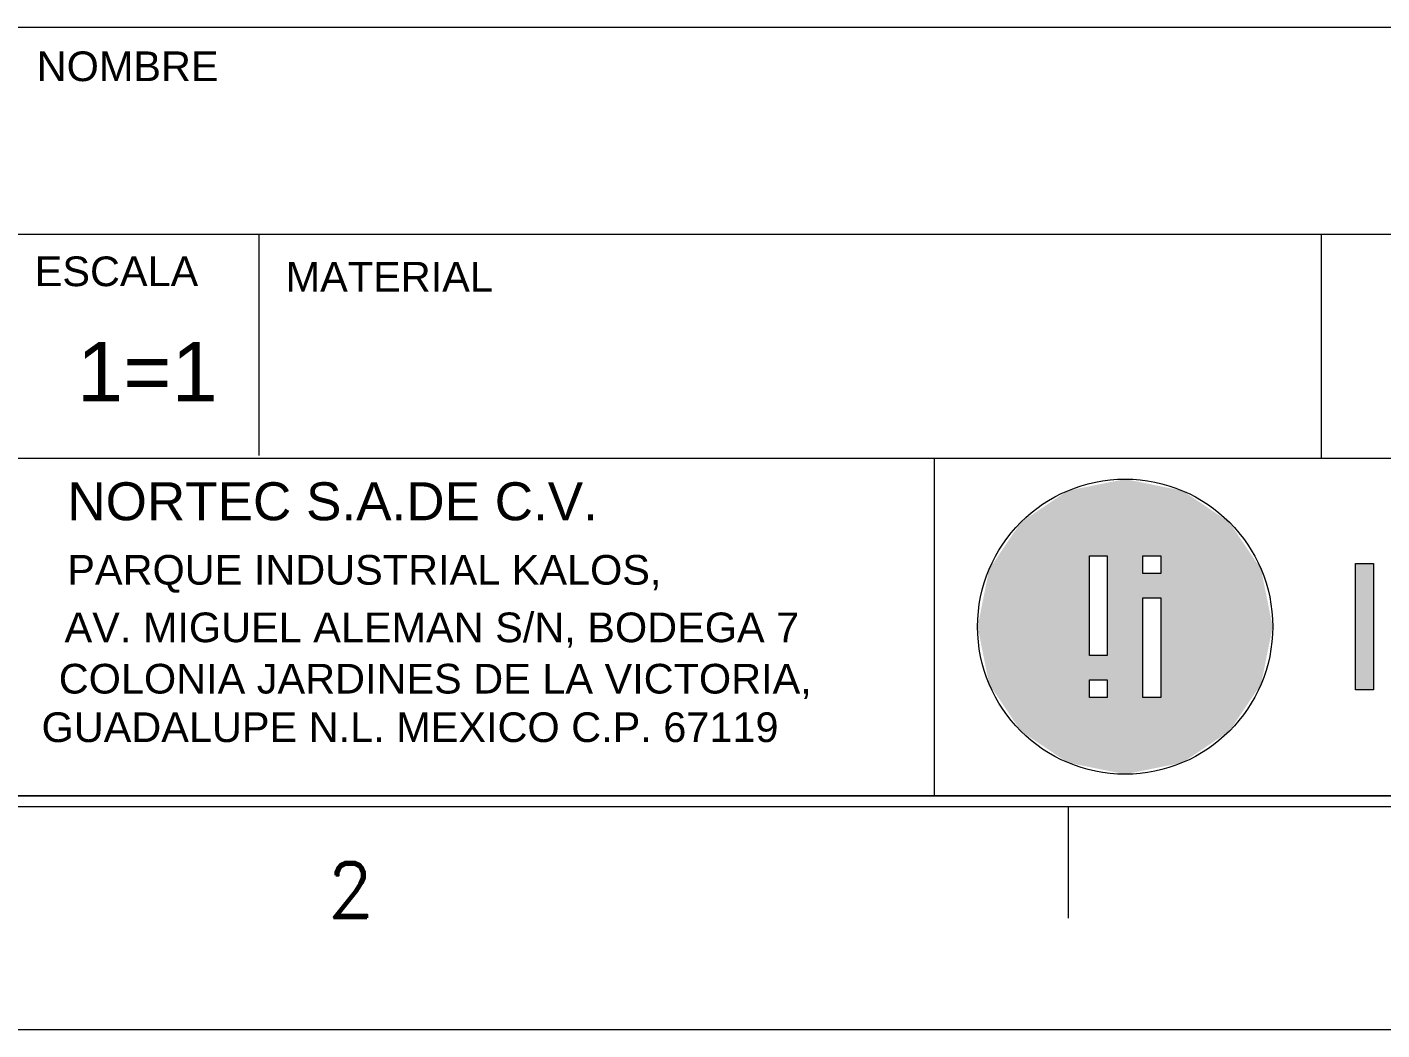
# Model space of a CAD drawing. Header units: millimetres. Extents: x 0 to 1120, y 0 to 864.
# Drawn here: x 998.7 to 1059.4, y 0 to 44.9 of the extents above; entities that cross this region are included whole.
import ezdxf

# ---------------------------------------------------------------- set-up
doc = ezdxf.new("R2010")
doc.units = ezdxf.units.MM
doc.layers.add('ACOT', color=7, linetype='Continuous')
doc.layers.add('Capa 1', color=7, linetype='Continuous')
doc.styles.add('arial unicode ms', font='ARIALUNI.TTF')
doc.styles.add('ROMAND', font='romand', dxfattribs={"height": 0.125})
doc.styles.get("Standard").update_dxf_attribs({"font": 'arial.ttf'})

msp = doc.modelspace()

# ---------------------------------------------------------------- linework, layer by layer
at = {"color": 0, "linetype": 'ByBlock', "lineweight": 18}
for p, q in [((851.594, 44.926), (1109.514, 44.926)), ((998.161, 35.649), (1109.514, 35.649)), ((1009.039, 35.649), (1009.039, 25.74)), ((1056.645, 35.649), (1056.645, 25.619)), ((998.161, 25.619), (1109.514, 25.619)), ((1039.299, 25.619), (1039.299, 10.486)), ((1045.3, 10), (1045.3, 5))]:
    msp.add_line(p, q, dxfattribs=at)
at = {"layer": 'ACOT', "color": 0, "linetype": 'ByBlock', "lineweight": 18}
for p, q in [((1109.514, 10.486), (851.594, 10.486)), ((865.263, 10.486), (1109.514, 10.486)), ((1110, 10), (10, 10)), ((1120, 0), (0, 0))]:
    msp.add_line(p, q, dxfattribs=at)
for points in [[(1046.258, 11.777), (1045.283, 24.157), (1046.258, 24.353)], [(1047.059, 21.243), (1046.258, 24.353), (1047.059, 24.515)], [(1046.258, 21.243), (1046.258, 24.353), (1047.059, 21.243)], [(1047.856, 11.454), (1047.059, 24.515), (1047.856, 24.676)], [(1047.059, 11.615), (1047.059, 24.515), (1047.856, 11.454)], [(1047.856, 11.454), (1047.856, 24.676), (1048.657, 11.616)], [(1048.657, 11.616), (1047.856, 24.676), (1048.657, 24.514)], [(1048.657, 21.243), (1048.657, 24.514), (1049.458, 21.243)], [(1049.458, 21.243), (1048.657, 24.514), (1049.458, 24.353)], [(1049.458, 11.777), (1049.458, 24.353), (1050.43, 11.974)], [(1050.43, 11.974), (1049.458, 24.353), (1050.43, 24.157)], [(1045.283, 11.974), (1043.182, 22.74), (1045.283, 24.157)], [(1045.283, 11.974), (1045.283, 24.157), (1046.258, 11.777)], [(1050.43, 11.974), (1050.43, 24.157), (1052.532, 13.39)], [(1052.532, 13.39), (1050.43, 24.157), (1052.532, 22.74)], [(1043.182, 13.39), (1041.765, 20.638), (1043.182, 22.74)], [(1043.182, 13.39), (1043.182, 22.74), (1045.283, 11.974)], [(1052.532, 13.39), (1052.532, 22.74), (1053.949, 15.491)], [(1053.949, 15.491), (1052.532, 22.74), (1053.949, 20.638)], [(1058.181, 15.237), (1058.181, 20.894), (1058.982, 15.237)], [(1058.982, 15.237), (1058.181, 20.894), (1058.982, 20.894)], [(1041.765, 15.491), (1041.246, 18.064), (1041.765, 20.638)], [(1041.765, 15.491), (1041.765, 20.638), (1043.182, 13.39)], [(1048.657, 19.362), (1048.657, 20.442), (1049.458, 19.362)], [(1049.458, 19.362), (1048.657, 20.442), (1049.458, 20.442)], [(1053.949, 15.491), (1053.949, 20.638), (1054.468, 18.064)], [(1046.258, 15.688), (1046.258, 16.768), (1047.059, 15.688)], [(1047.059, 15.688), (1046.258, 16.768), (1047.059, 16.768)], [(1046.258, 11.777), (1046.258, 14.886), (1047.059, 11.615)], [(1047.059, 11.615), (1046.258, 14.886), (1047.059, 14.886)], [(1048.657, 11.616), (1048.657, 14.886), (1049.458, 11.777)], [(1049.458, 11.777), (1048.657, 14.886), (1049.458, 14.886)]]:
    msp.add_solid(points, dxfattribs=at)
at = {"layer": 'Capa 1', "color": 0, "linetype": 'ByBlock', "lineweight": 18}
for p, q in [((1046.258, 16.768), (1046.258, 21.243)), ((1046.258, 21.243), (1047.059, 21.243)), ((1047.059, 21.243), (1047.059, 16.768)), ((1048.657, 20.442), (1048.657, 21.243)), ((1048.657, 21.243), (1049.458, 21.243)), ((1049.458, 21.243), (1049.458, 20.442)), ((1058.181, 20.894), (1058.982, 20.894)), ((1058.181, 15.237), (1058.181, 20.894)), ((1058.982, 20.894), (1058.982, 15.237)), ((1049.458, 20.442), (1048.657, 20.442)), ((1048.657, 14.886), (1048.657, 19.362)), ((1048.657, 19.362), (1049.458, 19.362)), ((1049.458, 19.362), (1049.458, 14.886)), ((1047.059, 16.768), (1046.258, 16.768)), ((1046.258, 14.886), (1046.258, 15.688)), ((1046.258, 15.688), (1047.059, 15.688)), ((1047.059, 15.688), (1047.059, 14.886)), ((1058.982, 15.237), (1058.181, 15.237)), ((1047.059, 14.886), (1046.258, 14.886)), ((1049.458, 14.886), (1048.657, 14.886))]:
    msp.add_line(p, q, dxfattribs=at)
msp.add_open_spline([(1047.856, 24.676), (1044.206, 24.676), (1041.246, 21.717), (1041.246, 18.064), (1041.246, 14.414), (1044.206, 11.454), (1047.856, 11.454), (1051.508, 11.454), (1054.468, 14.414), (1054.468, 18.064), (1054.468, 21.717), (1051.508, 24.676), (1047.856, 24.676)], degree=3, knots=[0, 0, 0, 0, 1, 1, 1, 2, 2, 2, 3, 3, 3, 4, 4, 4, 4], dxfattribs=at)

# ---------------------------------------------------------------- texts
at = {"color": 0, "linetype": 'ByBlock', "lineweight": 18, "style": 'arial unicode ms'}
for s, height, p in [('NOMBRE', 1.3294, (999.086, 42.506)), ('ESCALA', 1.3294, (998.998, 33.32)), ('MATERIAL', 1.3294, (1010.241, 33.078)), ('NORTEC S.A.DE C.V.', 1.70165, (1000.459, 22.832)), ('PARQUE INDUSTRIAL KALOS,', 1.32941, (1000.458, 19.947)), ('AV. MIGUEL ALEMAN S/N, BODEGA 7', 1.32941, (1000.334, 17.369)), ('COLONIA JARDINES DE LA VICTORIA,', 1.32941, (1000.074, 15.07)), (' GUADALUPE N.L. MEXICO C.P. 67119', 1.32941, (998.787, 12.896))]:
    msp.add_text(s, height=height, dxfattribs=at).set_placement(p)
at = {"layer": 'ACOT', "color": 0, "linetype": 'ByBlock', "lineweight": 18}
msp.add_text('1=1', height=2.6588, dxfattribs=at).set_placement((1000.894, 28.155))
at = {"layer": 'ACOT', "color": 0, "linetype": 'ByBlock', "lineweight": 18, "style": 'ROMAND'}
msp.add_text('2', height=2.5, dxfattribs=at).set_placement((1012.06, 5.022))

doc.saveas('drawing.dxf')
